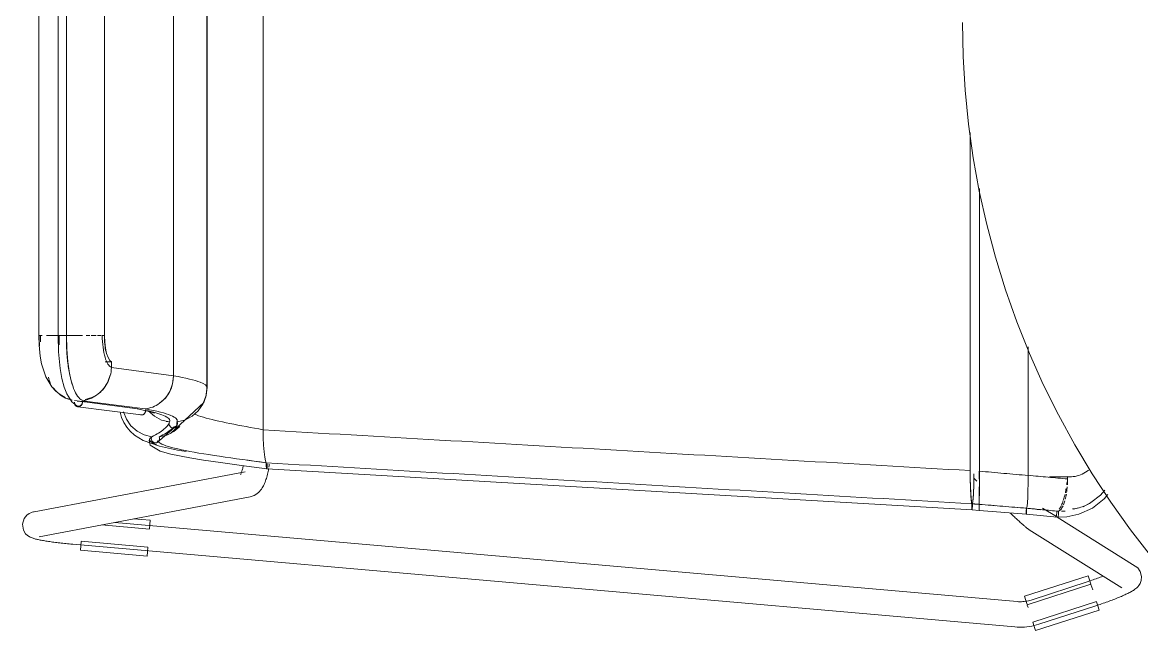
# Model space of a CAD drawing. Header units: millimetres. Extents: x 155920 to 295199, y -4084 to 97293.
# Drawn here: x 226586 to 227113, y 31021 to 31307 of the extents above; entities that cross this region are included whole.
import ezdxf

# ---------------------------------------------------------------- set-up
doc = ezdxf.new("R2010")
doc.units = ezdxf.units.MM
doc.header["$MEASUREMENT"] = 0
doc.layers.add('I-FURN', color=8, linetype='CONTINUOUS', lineweight=9)

msp = doc.modelspace()

# ---------------------------------------------------------------- linework, layer by layer
at = {"layer": 'I-FURN'}
for p, q in [((226699.43, 31498.55), (226699.43, 31115.16)), ((226699.43, 31115.16), (226699.43, 31498.55)), ((226672.93, 31479.25), (226672.93, 31134.46)), ((226672.93, 31134.46), (226672.93, 31479.25)), ((226657.34, 31473.21), (226657.34, 31140.5)), ((226657.34, 31140.5), (226657.34, 31473.21)), ((226593.97, 31454.28), (226593.97, 31159.43)), ((226603.01, 31454.28), (226603.01, 31159.43)), ((226606.97, 31159.43), (226606.97, 31454.28)), ((226624.81, 31454.28), (226624.81, 31159.43)), ((226624.87, 31159.43), (226624.87, 31454.28)), ((226673.09, 31135), (226673.09, 31439.8)), ((227028.47, 31306.86), (227028.79, 31290.86)), ((227028.79, 31290.86), (227029.75, 31274.89)), ((227029.75, 31274.89), (227031.35, 31258.97)), ((227031.35, 31258.97), (227033.58, 31243.13)), ((227032.17, 31255), (227032.17, 31095.9)), ((227032.17, 31095.9), (227032.17, 31255)), ((227033.58, 31243.13), (227036.45, 31227.39)), ((227036.45, 31227.39), (227039.94, 31211.77)), ((227036.48, 31228.63), (227036.48, 31095.64)), ((227036.48, 31095.64), (227036.48, 31228.63)), ((227039.94, 31211.77), (227044.05, 31196.31)), ((227044.05, 31196.31), (227048.78, 31181.03)), ((227048.78, 31181.03), (227054.11, 31165.95)), ((227054.11, 31165.95), (227060.05, 31151.09)), ((226593.97, 31159.43), (226594.14, 31159.43)), ((226594.05, 31154.91), (226593.97, 31159.43)), ((226595.46, 31159.43), (226593.99, 31159.43)), ((226600.07, 31159.43), (226597.49, 31159.43)), ((226600.22, 31159.43), (226603.25, 31159.43)), ((226603.25, 31159.43), (226600.23, 31159.43)), ((226606.96, 31159.43), (226603.01, 31159.43)), ((226603.15, 31151.87), (226603.01, 31159.43)), ((226603.01, 31159.43), (226603.07, 31159.43)), ((226603.07, 31159.43), (226603.27, 31159.43)), ((226603.27, 31159.43), (226603.58, 31159.43)), ((226603.58, 31159.43), (226603.97, 31159.43)), ((226603.97, 31159.43), (226604.42, 31159.43)), ((226604.42, 31159.43), (226604.91, 31159.43)), ((226604.91, 31159.43), (226605.41, 31159.43)), ((226605.41, 31159.43), (226605.88, 31159.43)), ((226605.88, 31159.43), (226606.3, 31159.43)), ((226606.3, 31159.43), (226606.63, 31159.43)), ((226606.63, 31159.43), (226606.86, 31159.43)), ((226606.86, 31159.43), (226606.96, 31159.43)), ((226606.94, 31159.43), (226610.75, 31159.43)), ((226610.75, 31159.43), (226606.94, 31159.43)), ((226606.97, 31159.43), (226607.05, 31153.02)), ((226614.5, 31159.43), (226610.94, 31159.43)), ((226617.97, 31159.43), (226616.13, 31159.43)), ((226620.96, 31159.43), (226618.49, 31159.43)), ((226623.28, 31159.43), (226621.54, 31159.43)), ((226624.98, 31156.39), (226624.87, 31159.43)), ((226625.3, 31153.54), (226624.98, 31156.39)), ((226594.57, 31149.7), (226594.05, 31154.91)), ((226603.95, 31143.98), (226603.15, 31151.87)), ((226607.05, 31153.02), (226607.53, 31147.03)), ((226625.81, 31151.05), (226625.3, 31153.54)), ((226626.48, 31149.07), (226625.81, 31151.05)), ((227059.45, 31093.7), (227059.45, 31154.18)), ((227059.45, 31154.18), (227059.45, 31093.7)), ((227060.05, 31151.09), (227066.57, 31136.48)), ((226595.22, 31146.2), (226594.57, 31149.7)), ((226597.24, 31140.05), (226595.22, 31146.2)), ((226607.53, 31147.03), (226608.36, 31141.59)), ((226625.12, 31147.08), (226628.13, 31147.08)), ((226627.27, 31147.71), (226626.48, 31149.07)), ((226628.13, 31147.08), (226627.27, 31147.71)), ((226628.06, 31144.36), (226628.13, 31147.08)), ((226600.11, 31135.34), (226597.24, 31140.05)), ((226604.82, 31139.27), (226603.95, 31143.98)), ((226608.36, 31141.59), (226609.17, 31138.1)), ((226657.34, 31140.5), (226628.06, 31144.36)), ((226656.86, 31136.73), (226657.34, 31140.5)), ((226601.94, 31133.36), (226600.11, 31135.34)), ((226605.9, 31135.22), (226604.82, 31139.27)), ((226607.09, 31132.06), (226605.9, 31135.22)), ((226609.17, 31138.1), (226610.04, 31135.27)), ((226610.04, 31135.27), (226610.23, 31134.76)), ((226655.54, 31133.18), (226656.86, 31136.73)), ((226672.64, 31131.25), (226673.08, 31135)), ((227066.57, 31136.48), (227073.67, 31122.14)), ((226604.02, 31131.69), (226601.94, 31133.36)), ((226606.28, 31130.36), (226604.02, 31131.69)), ((226609.39, 31128.23), (226607.09, 31132.06)), ((226650.72, 31127.58), (226653.46, 31130.07)), ((226653.46, 31130.07), (226655.54, 31133.18)), ((226670.92, 31126.79), (226672.64, 31131.25)), ((226672.45, 31130.67), (226671.09, 31127.1)), ((226671.1, 31127.1), (226672.46, 31130.67)), ((226671.52, 31127.89), (226672.22, 31129.81)), ((226672.93, 31134.46), (226672.45, 31130.67)), ((226672.46, 31130.67), (226672.93, 31134.46)), ((226611.78, 31126.33), (226609.39, 31128.23)), ((226640.41, 31124.97), (226610.72, 31128.82)), ((226616.68, 31128.05), (226611.91, 31128.66)), ((226642.05, 31122.12), (226612.28, 31125.98)), ((226643.96, 31124.95), (226614.26, 31128.79)), ((226645.92, 31123.72), (226639.63, 31125.1)), ((226644.15, 31123.98), (226644.11, 31124.48)), ((226655.82, 31113.29), (226671.52, 31127.89)), ((226671.09, 31127.1), (226668.92, 31123.97)), ((226668.93, 31123.96), (226671.1, 31127.1)), ((226632.2, 31123.43), (226632.86, 31120.93)), ((226632.86, 31120.93), (226633.89, 31118.56)), ((226633.71, 31123.58), (226635.12, 31120.06)), ((226635.12, 31120.06), (226637.29, 31116.98)), ((226641.37, 31122.36), (226641.82, 31122.17)), ((226641.82, 31122.17), (226642.29, 31122.11)), ((226642.29, 31122.11), (226642.75, 31122.17)), ((226642.75, 31122.17), (226643.19, 31122.36)), ((226643.19, 31122.36), (226643.58, 31122.66)), ((226643.58, 31122.66), (226643.88, 31123.04)), ((226643.88, 31123.04), (226644.07, 31123.49)), ((226644.07, 31123.49), (226644.15, 31123.98)), ((226645.45, 31123.97), (226648.33, 31121.46)), ((226648.36, 31122.96), (226645.92, 31123.72)), ((226648.33, 31121.46), (226651.72, 31119.7)), ((226651.72, 31119.7), (226655.43, 31118.81)), ((226655.44, 31118.81), (226653.9, 31119.07)), ((226655.43, 31118.81), (226655.27, 31118.34)), ((226655.28, 31118.34), (226655.44, 31118.81)), ((226658.91, 31117), (226658.96, 31119.88)), ((226658.94, 31118.81), (226662.66, 31119.7)), ((226658.94, 31118.81), (226659.1, 31118.34)), ((226659.1, 31118.34), (226658.94, 31118.81)), ((226666.05, 31121.46), (226662.66, 31119.71)), ((226662.66, 31119.7), (226666.05, 31121.46)), ((226668.92, 31123.97), (226666.05, 31121.46)), ((226666.05, 31121.46), (226668.93, 31123.96)), ((227073.67, 31122.14), (227081.34, 31108.1)), ((226633.89, 31118.56), (226635.26, 31116.36)), ((226635.26, 31116.36), (226636.95, 31114.39)), ((226636.95, 31114.39), (226638.91, 31112.65)), ((226637.29, 31116.98), (226640.12, 31114.5)), ((226640.12, 31114.5), (226643.44, 31112.76)), ((226649.62, 31109.18), (226659.04, 31117.3)), ((226657.49, 31114.24), (226654.16, 31112.59)), ((226654.17, 31112.58), (226657.49, 31114.23)), ((226655.15, 31118.13), (226655.33, 31118.57)), ((226655.27, 31118.34), (226655.23, 31117.84)), ((226655.23, 31117.84), (226655.32, 31117.35)), ((226655.24, 31117.85), (226655.28, 31118.34)), ((226655.32, 31117.36), (226655.24, 31117.85)), ((226655.52, 31116.9), (226655.32, 31117.36)), ((226655.32, 31117.35), (226655.52, 31116.9)), ((226655.84, 31116.52), (226655.52, 31116.9)), ((226655.52, 31116.9), (226655.83, 31116.52)), ((226655.83, 31116.52), (226656.24, 31116.22)), ((226656.24, 31116.23), (226655.84, 31116.52)), ((226656.7, 31116.04), (226656.24, 31116.23)), ((226656.24, 31116.22), (226656.7, 31116.04)), ((226657.19, 31115.97), (226656.7, 31116.04)), ((226656.7, 31116.04), (226657.19, 31115.97)), ((226657.68, 31116.04), (226657.19, 31115.97)), ((226657.19, 31115.97), (226657.68, 31116.04)), ((226660.33, 31116.63), (226657.49, 31114.24)), ((226657.49, 31114.23), (226660.33, 31116.63)), ((226658.14, 31116.23), (226657.68, 31116.04)), ((226657.68, 31116.04), (226658.14, 31116.22)), ((226658.54, 31116.52), (226658.14, 31116.23)), ((226658.14, 31116.22), (226658.54, 31116.52)), ((226658.86, 31116.9), (226658.54, 31116.52)), ((226658.54, 31116.52), (226658.86, 31116.9)), ((226659.06, 31117.36), (226658.86, 31116.9)), ((226658.86, 31116.9), (226659.06, 31117.35)), ((226659.14, 31117.85), (226659.06, 31117.36)), ((226659.06, 31117.35), (226659.14, 31117.84)), ((226659.1, 31118.34), (226659.14, 31117.85)), ((226659.14, 31117.84), (226659.1, 31118.34)), ((226699.43, 31115.16), (226699.49, 31111.39)), ((226699.49, 31111.39), (226699.43, 31115.08)), ((226638.91, 31112.65), (226643.03, 31110.14)), ((226643.03, 31110.14), (226650.65, 31107.47)), ((226643.44, 31112.76), (226647.07, 31111.85)), ((226645.85, 31110.03), (226646.14, 31110.95)), ((226646.38, 31107.85), (226645.85, 31110.03)), ((226646.86, 31110.88), (226646.9, 31111.38)), ((226646.9, 31111.38), (226646.86, 31110.88)), ((226646.94, 31110.39), (226646.86, 31110.88)), ((226646.86, 31110.88), (226646.93, 31110.39)), ((226646.9, 31111.38), (226647.07, 31111.85)), ((226647.07, 31111.85), (226646.9, 31111.38)), ((226646.93, 31110.39), (226647.13, 31109.93)), ((226647.13, 31109.94), (226646.94, 31110.39)), ((226647.44, 31109.55), (226647.13, 31109.94)), ((226647.13, 31109.93), (226647.44, 31109.55)), ((226647.83, 31109.25), (226647.44, 31109.55)), ((226647.44, 31109.55), (226647.83, 31109.25)), ((226648.29, 31109.05), (226647.83, 31109.25)), ((226647.83, 31109.25), (226648.28, 31109.05)), ((226648.28, 31109.05), (226648.77, 31108.98)), ((226648.77, 31108.98), (226648.29, 31109.05)), ((226649.26, 31109.04), (226648.77, 31108.98)), ((226648.77, 31108.98), (226649.26, 31109.04)), ((226649.71, 31109.22), (226649.26, 31109.04)), ((226649.26, 31109.04), (226649.72, 31109.22)), ((226649.9, 31109.33), (226649.68, 31109.2)), ((226650.12, 31109.51), (226649.71, 31109.22)), ((226649.72, 31109.22), (226650.12, 31109.51)), ((226650.43, 31109.89), (226650.12, 31109.51)), ((226650.12, 31109.51), (226650.44, 31109.89)), ((226650.64, 31110.34), (226650.43, 31109.89)), ((226650.44, 31109.89), (226650.64, 31110.34)), ((226654.16, 31112.59), (226650.55, 31111.8)), ((226650.55, 31111.8), (226654.17, 31112.58)), ((226650.55, 31111.8), (226650.7, 31111.33)), ((226650.7, 31111.33), (226650.55, 31111.8)), ((226650.73, 31110.83), (226650.64, 31110.34)), ((226650.64, 31110.34), (226650.73, 31110.83)), ((226650.7, 31111.33), (226650.73, 31110.83)), ((226650.73, 31110.83), (226650.7, 31111.33)), ((226699.49, 31111.39), (226699.65, 31107.85)), ((226699.65, 31107.85), (226699.5, 31111.32)), ((226651.02, 31105.07), (226646.38, 31107.85)), ((226650.65, 31107.47), (226659.17, 31105.58)), ((226656.01, 31103.67), (226651.02, 31105.07)), ((226665.03, 31101.87), (226656.01, 31103.67)), ((226659.17, 31105.58), (226663.24, 31104.85)), ((226699.65, 31107.85), (226699.89, 31104.75)), ((226699.88, 31104.75), (226699.65, 31107.8)), ((226699.89, 31104.75), (226700.2, 31102.25)), ((226700.2, 31102.25), (226699.89, 31104.72)), ((227081.34, 31108.1), (227089.57, 31094.38)), ((226671.35, 31100.83), (226665.03, 31101.87)), ((226679.37, 31099.65), (226671.35, 31100.83)), ((226689.3, 31098.29), (226679.37, 31099.65)), ((226701.15, 31096.74), (226689.3, 31098.29)), ((226689.95, 31097.42), (226690.05, 31097.89)), ((226690.05, 31097.89), (226690.14, 31098.38)), ((226700.2, 31102.25), (226700.56, 31100.51)), ((226700.56, 31100.51), (226700.2, 31102.24)), ((226700.96, 31099.6), (226700.56, 31100.51)), ((226700.56, 31100.51), (226700.96, 31099.61)), ((226700.95, 31099.14), (226700.94, 31098.64)), ((226700.94, 31098.63), (226700.95, 31099.13)), ((226700.94, 31098.64), (226700.95, 31098.14)), ((226700.95, 31098.14), (226700.94, 31098.63)), ((226700.96, 31099.61), (226700.95, 31099.14)), ((226700.95, 31099.13), (226700.96, 31099.6)), ((226700.95, 31098.14), (226700.97, 31097.69)), ((226700.97, 31097.69), (226700.95, 31098.14)), ((226701.33, 31097.66), (226701.36, 31098.11)), ((226701.36, 31098.1), (226701.33, 31097.65)), ((226701.37, 31098.6), (226701.36, 31099.1)), ((226701.36, 31099.09), (226701.37, 31098.6)), ((226701.36, 31098.11), (226701.37, 31098.6)), ((226701.37, 31098.6), (226701.36, 31098.1)), ((226702.18, 31097.55), (226702.29, 31098.26)), ((226702.29, 31098.26), (226702.38, 31098.99)), ((226691.07, 31095.34), (226591.78, 31076.52)), ((226688.84, 31094.12), (226688.86, 31094.14)), ((226688.86, 31094.14), (226688.9, 31094.21)), ((226688.9, 31094.21), (226688.95, 31094.3)), ((226688.95, 31094.3), (226689.02, 31094.45)), ((226689.02, 31094.45), (226689.11, 31094.65)), ((226689.11, 31094.65), (226689.21, 31094.88)), ((226689.21, 31094.88), (226689.31, 31095.15)), ((226689.31, 31095.15), (226689.41, 31095.45)), ((226689.41, 31095.45), (226689.52, 31095.79)), ((226689.52, 31095.79), (226689.63, 31096.15)), ((226689.63, 31096.15), (226689.74, 31096.55)), ((226689.74, 31096.55), (226689.84, 31096.97)), ((226689.84, 31096.97), (226689.95, 31097.42)), ((226700.97, 31097.69), (226701.01, 31097.3)), ((226701.01, 31097.3), (226700.97, 31097.69)), ((226700.99, 31092.26), (226701.17, 31092.87)), ((226701.01, 31097.3), (226701.05, 31097.01)), ((226701.05, 31097), (226701.01, 31097.3)), ((226701.05, 31097.01), (226701.1, 31096.81)), ((226701.1, 31096.81), (226701.05, 31097)), ((226701.1, 31096.81), (226701.15, 31096.74)), ((226701.15, 31096.74), (226701.1, 31096.81)), ((226701.15, 31096.74), (226701.21, 31096.8)), ((226701.21, 31096.8), (226701.15, 31096.74)), ((226701.15, 31096.74), (227033.06, 31077.45)), ((226701.17, 31092.87), (226701.34, 31093.5)), ((226701.21, 31096.8), (226701.26, 31096.99)), ((226701.26, 31096.98), (226701.21, 31096.8)), ((226701.26, 31096.99), (226701.3, 31097.28)), ((226701.3, 31097.27), (226701.26, 31096.98)), ((226701.3, 31097.28), (226701.33, 31097.66)), ((226701.33, 31097.65), (226701.3, 31097.27)), ((226701.34, 31093.5), (226701.51, 31094.15)), ((226701.51, 31094.15), (226701.66, 31094.8)), ((226701.66, 31094.8), (226701.8, 31095.47)), ((226701.8, 31095.47), (226701.94, 31096.15)), ((226701.94, 31096.15), (226702.06, 31096.84)), ((227032.17, 31095.9), (227032.19, 31092.12)), ((227033.93, 31092.11), (227033.95, 31094.36)), ((227036.36, 31091.85), (227036.36, 31095.63)), ((227036.36, 31095.63), (227036.36, 31091.85)), ((227036.48, 31095.64), (227036.48, 31091.85)), ((227036.48, 31091.85), (227036.48, 31095.64)), ((227059.43, 31089.94), (227059.45, 31093.7)), ((227059.45, 31093.58), (227059.43, 31089.93)), ((227069.49, 31092.99), (227079.25, 31092.99)), ((227078, 31093.05), (227078, 31092)), ((227089.57, 31094.38), (227098.34, 31081)), ((226698.24, 31086.65), (226698.64, 31087.18)), ((226698.64, 31087.18), (226699, 31087.72)), ((226699, 31087.72), (226699.32, 31088.26)), ((226699.32, 31088.26), (226699.61, 31088.79)), ((226699.61, 31088.79), (226699.88, 31089.35)), ((226699.88, 31089.35), (226700.13, 31089.91)), ((226700.13, 31089.91), (226700.37, 31090.48)), ((226700.37, 31090.48), (226700.59, 31091.06)), ((226700.59, 31091.06), (226700.79, 31091.65)), ((226700.79, 31091.65), (226700.99, 31092.26)), ((227032.19, 31092.12), (227032.27, 31088.56)), ((227032.27, 31088.56), (227032.4, 31085.42)), ((227033.73, 31085.44), (227033.85, 31088.56)), ((227033.81, 31092.42), (227035.34, 31090.94)), ((227033.85, 31088.56), (227033.93, 31092.11)), ((227036.37, 31085.17), (227036.36, 31088.29)), ((227036.36, 31088.29), (227036.37, 31085.17)), ((227036.48, 31088.28), (227036.47, 31085.15)), ((227036.47, 31085.15), (227036.48, 31088.28)), ((227036.48, 31091.85), (227036.48, 31088.29)), ((227036.48, 31088.28), (227036.48, 31091.85)), ((227059.42, 31089.84), (227059.35, 31086.4)), ((227059.35, 31086.4), (227059.42, 31089.84)), ((226594.01, 31064.73), (226693.31, 31083.55)), ((226693.31, 31083.55), (226694.29, 31083.8)), ((226694.29, 31083.8), (226695.19, 31084.17)), ((226695.19, 31084.17), (226695.98, 31084.61)), ((226695.98, 31084.61), (226696.67, 31085.09)), ((226696.67, 31085.09), (226697.26, 31085.6)), ((226697.26, 31085.6), (226697.78, 31086.12)), ((226697.78, 31086.12), (226698.24, 31086.65)), ((227032.4, 31085.42), (227032.56, 31082.92)), ((227032.56, 31082.92), (227032.75, 31081.17)), ((227033.37, 31081.19), (227033.56, 31082.95)), ((227033.56, 31082.95), (227033.73, 31085.44)), ((227036.39, 31082.67), (227036.37, 31085.17)), ((227036.37, 31085.17), (227036.39, 31082.67)), ((227036.4, 31080.92), (227036.39, 31082.67)), ((227036.39, 31082.67), (227036.4, 31080.92)), ((227036.46, 31082.65), (227036.44, 31080.9)), ((227036.44, 31080.9), (227036.46, 31082.65)), ((227036.47, 31085.15), (227036.46, 31082.65)), ((227036.46, 31082.65), (227036.47, 31085.15)), ((227059.09, 31080.83), (227059.24, 31083.3)), ((227059.24, 31083.26), (227059.09, 31080.82)), ((227059.24, 31083.3), (227059.35, 31086.4)), ((227059.35, 31086.34), (227059.24, 31083.3)), ((227093.51, 31084.32), (227088.93, 31080.83)), ((227095.17, 31082.59), (227089.64, 31078.25)), ((227095.51, 31086.71), (227093.51, 31084.32)), ((227096.85, 31084.69), (227095.17, 31082.59)), ((227032.75, 31081.17), (227032.96, 31080.28)), ((227032.96, 31080.28), (227032.95, 31079.81)), ((227032.95, 31079.81), (227032.95, 31079.32)), ((227032.95, 31079.32), (227032.96, 31078.83)), ((227032.96, 31078.83), (227032.97, 31078.38)), ((227032.97, 31078.38), (227032.99, 31078)), ((227032.99, 31078), (227033.01, 31077.7)), ((227033.01, 31077.7), (227033.03, 31077.52)), ((227033.03, 31077.52), (227033.06, 31077.45)), ((227033.06, 31077.45), (227033.09, 31077.52)), ((227036.42, 31077.18), (227033.06, 31077.45)), ((227033.09, 31077.52), (227033.12, 31077.71)), ((227033.12, 31077.71), (227033.14, 31078)), ((227033.14, 31078), (227033.16, 31078.38)), ((227033.16, 31080.29), (227033.37, 31081.19)), ((227033.17, 31079.82), (227033.16, 31080.29)), ((227033.16, 31078.38), (227033.17, 31078.84)), ((227033.17, 31079.33), (227033.17, 31079.82)), ((227033.17, 31078.84), (227033.17, 31079.33)), ((227036.41, 31079.55), (227036.41, 31080.02)), ((227036.41, 31080.02), (227036.41, 31079.55)), ((227036.41, 31079.06), (227036.41, 31079.55)), ((227036.41, 31079.55), (227036.41, 31079.05)), ((227036.41, 31078.56), (227036.41, 31079.06)), ((227036.41, 31079.05), (227036.41, 31078.56)), ((227036.41, 31078.11), (227036.41, 31078.56)), ((227036.41, 31078.56), (227036.41, 31078.11)), ((227036.42, 31077.73), (227036.41, 31078.11)), ((227036.41, 31078.11), (227036.42, 31077.73)), ((227036.43, 31077.73), (227036.42, 31077.43)), ((227036.42, 31077.43), (227036.43, 31077.72)), ((227036.42, 31077.18), (227036.42, 31077.25)), ((227036.42, 31077.24), (227036.42, 31077.18)), ((227036.42, 31077.24), (227036.42, 31077.17)), ((227036.42, 31077.17), (227036.42, 31077.24)), ((227036.42, 31077.17), (227058.62, 31075.35)), ((227036.44, 31080.9), (227036.43, 31080.02)), ((227036.43, 31080.01), (227036.44, 31080.9)), ((227036.43, 31080.02), (227036.43, 31079.54)), ((227036.43, 31079.54), (227036.43, 31080.01)), ((227036.43, 31079.54), (227036.43, 31079.05)), ((227036.43, 31079.05), (227036.43, 31079.54)), ((227036.43, 31079.05), (227036.43, 31078.56)), ((227036.43, 31078.55), (227036.43, 31079.05)), ((227036.43, 31078.56), (227036.43, 31078.11)), ((227036.43, 31078.1), (227036.43, 31078.55)), ((227036.43, 31078.11), (227036.43, 31077.73)), ((227036.43, 31077.72), (227036.43, 31078.1)), ((227058.52, 31077.72), (227058.53, 31078.19)), ((227058.53, 31078.18), (227058.52, 31077.71)), ((227058.52, 31077.22), (227058.52, 31076.72)), ((227058.52, 31076.73), (227058.52, 31077.22)), ((227058.53, 31076.28), (227058.52, 31076.73)), ((227058.52, 31076.72), (227058.53, 31076.27)), ((227058.91, 31079.09), (227058.71, 31078.2)), ((227058.71, 31078.2), (227058.91, 31079.09)), ((227058.72, 31077.73), (227058.71, 31078.2)), ((227058.71, 31078.2), (227058.72, 31077.73)), ((227058.71, 31076.28), (227058.72, 31076.74)), ((227058.72, 31076.74), (227058.71, 31076.29)), ((227058.73, 31077.23), (227058.72, 31077.73)), ((227058.72, 31077.73), (227058.72, 31077.23)), ((227058.72, 31076.74), (227058.73, 31077.23)), ((227058.72, 31077.23), (227058.72, 31076.74)), ((227058.91, 31079.09), (227059.09, 31080.83)), ((227059.08, 31080.81), (227058.91, 31079.09)), ((227072.71, 31074.23), (227066.26, 31078.27)), ((227089.64, 31078.25), (227083.33, 31075.35)), ((227088.93, 31080.83), (227085.25, 31078.92)), ((227098.34, 31081), (227107.63, 31067.98)), ((226587.02, 31073.39), (226586.19, 31070.64)), ((226587.02, 31073.39), (226588.35, 31074.96)), ((226588.35, 31074.96), (226589.43, 31075.71)), ((226589.43, 31075.71), (226590.23, 31076.09)), ((226590.23, 31076.09), (226590.85, 31076.3)), ((226590.85, 31076.3), (226591.36, 31076.44)), ((226591.36, 31076.44), (226591.78, 31076.52)), ((227054.24, 31034.26), (226629.74, 31071.55)), ((226646.37, 31072.59), (226638.47, 31073.28)), ((226646.37, 31072.59), (226646.19, 31070.55)), ((227051.58, 31075.38), (227051.11, 31075.82)), ((227052.04, 31074.94), (227051.58, 31075.38)), ((227052.5, 31074.52), (227052.04, 31074.94)), ((227052.94, 31074.11), (227052.5, 31074.52)), ((227053.38, 31073.71), (227052.94, 31074.11)), ((227053.8, 31073.31), (227053.38, 31073.71)), ((227054.22, 31072.93), (227053.8, 31073.31)), ((227054.62, 31072.56), (227054.22, 31072.93)), ((227055.01, 31072.21), (227054.62, 31072.56)), ((227055.39, 31071.87), (227055.01, 31072.21)), ((227055.75, 31071.54), (227055.39, 31071.87)), ((227056.1, 31071.22), (227055.75, 31071.54)), ((227058.55, 31075.89), (227058.53, 31076.28)), ((227058.53, 31076.27), (227058.55, 31075.89)), ((227058.55, 31075.89), (227058.57, 31075.6)), ((227058.57, 31075.6), (227058.55, 31075.89)), ((227058.57, 31075.6), (227058.6, 31075.41)), ((227058.6, 31075.42), (227058.57, 31075.6)), ((227058.62, 31075.35), (227058.6, 31075.42)), ((227058.6, 31075.41), (227058.62, 31075.35)), ((227058.65, 31075.42), (227058.62, 31075.35)), ((227058.62, 31075.35), (227058.65, 31075.41)), ((227058.62, 31075.35), (227073.11, 31073.92)), ((227058.65, 31075.41), (227058.67, 31075.61)), ((227058.69, 31075.91), (227058.67, 31075.61)), ((227058.67, 31075.61), (227058.69, 31075.9)), ((227058.71, 31076.29), (227058.69, 31075.91)), ((227058.69, 31075.9), (227058.71, 31076.28)), ((227077.68, 31074.14), (227072.22, 31074.05)), ((227109.84, 31050.96), (227073.08, 31074)), ((227083.33, 31075.35), (227077.68, 31074.14)), ((226586.19, 31070.64), (226586.67, 31067.87)), ((226586.67, 31067.87), (226587.71, 31066.22)), ((226587.71, 31066.22), (226588.62, 31065.37)), ((226623.39, 31070.34), (226646, 31068.36)), ((226646.19, 31070.55), (226646.01, 31068.48)), ((227056.44, 31070.92), (227056.1, 31071.22)), ((227056.76, 31070.63), (227056.44, 31070.92)), ((227057.07, 31070.36), (227056.76, 31070.63)), ((227057.36, 31070.1), (227057.07, 31070.36)), ((227057.64, 31069.86), (227057.36, 31070.1)), ((227057.91, 31069.63), (227057.64, 31069.86)), ((227058.16, 31069.42), (227057.91, 31069.63)), ((227058.4, 31069.21), (227058.16, 31069.42)), ((227058.63, 31069.02), (227058.4, 31069.21)), ((227058.86, 31068.84), (227058.63, 31069.02)), ((227059.08, 31068.67), (227058.86, 31068.84)), ((227059.31, 31068.5), (227059.08, 31068.67)), ((227059.56, 31068.31), (227059.31, 31068.5)), ((227059.89, 31068.1), (227059.56, 31068.31)), ((227059.89, 31068.1), (227103.47, 31040.79)), ((227107.63, 31067.98), (227117.44, 31055.34)), ((226588.62, 31065.37), (226589.32, 31064.89)), ((226589.32, 31064.89), (226589.88, 31064.58)), ((226589.88, 31064.58), (226590.36, 31064.37)), ((226590.36, 31064.37), (226590.79, 31064.2)), ((226590.79, 31064.2), (226591.19, 31064.06)), ((226591.19, 31064.06), (226591.59, 31063.93)), ((226591.59, 31063.93), (226591.98, 31063.82)), ((226591.98, 31063.82), (226592.39, 31063.71)), ((226592.39, 31063.71), (226592.8, 31063.61)), ((226592.8, 31063.61), (226593.23, 31063.51)), ((226593.23, 31063.51), (226593.67, 31063.41)), ((226593.67, 31063.41), (226594.13, 31063.31)), ((226594.13, 31063.31), (226594.61, 31063.21)), ((226594.61, 31063.21), (226595.1, 31063.12)), ((226595.1, 31063.12), (226595.62, 31063.03)), ((226595.62, 31063.03), (226596.15, 31062.93)), ((226596.15, 31062.93), (226596.7, 31062.84)), ((226596.7, 31062.84), (226597.27, 31062.75)), ((226597.27, 31062.75), (226597.86, 31062.65)), ((226597.86, 31062.65), (226598.46, 31062.56)), ((226598.46, 31062.56), (226599.08, 31062.47)), ((226599.08, 31062.47), (226599.71, 31062.38)), ((226599.71, 31062.38), (226600.36, 31062.29)), ((226600.36, 31062.29), (226601.02, 31062.21)), ((226601.02, 31062.21), (226601.7, 31062.12)), ((226601.7, 31062.12), (226602.39, 31062.03)), ((226602.39, 31062.03), (226603.09, 31061.95)), ((226603.09, 31061.95), (226603.8, 31061.87)), ((226603.8, 31061.87), (226604.51, 31061.79)), ((226604.51, 31061.79), (226605.24, 31061.71)), ((226605.24, 31061.71), (226605.97, 31061.63)), ((226605.97, 31061.63), (226606.71, 31061.55)), ((226606.71, 31061.55), (226607.46, 31061.48)), ((226607.46, 31061.48), (226608.2, 31061.4)), ((226608.2, 31061.4), (226608.95, 31061.33)), ((226608.95, 31061.33), (226609.71, 31061.27)), ((226609.71, 31061.27), (226609.86, 31061.25)), ((226609.86, 31061.25), (227053.19, 31022.31)), ((226613.65, 31060.48), (226613.83, 31062.55)), ((226645.25, 31059.91), (226613.84, 31062.67)), ((226613.47, 31058.44), (226613.65, 31060.48)), ((226644.88, 31055.68), (226613.47, 31058.44)), ((226645.06, 31057.72), (226644.88, 31055.68)), ((226645.24, 31059.79), (226645.06, 31057.72)), ((227110.97, 31050.07), (227109.84, 31050.96)), ((227087.66, 31046.43), (227057.65, 31036.75)), ((227087.66, 31046.43), (227088.29, 31044.48)), ((227092.03, 31045.22), (227091.36, 31044.98)), ((227092.68, 31045.45), (227092.03, 31045.22)), ((227093.33, 31045.69), (227092.68, 31045.45)), ((227093.97, 31045.92), (227093.33, 31045.69)), ((227094.59, 31046.16), (227093.97, 31045.92)), ((227110.97, 31050.07), (227112.19, 31048.34)), ((227112.19, 31048.34), (227112.78, 31046.11)), ((227112.78, 31046.11), (227112.6, 31044.14)), ((227058.96, 31032.7), (227088.97, 31042.39)), ((227087.61, 31043.72), (227060.8, 31035)), ((227087.94, 31043.82), (227087.61, 31043.72)), ((227088.63, 31044.05), (227087.94, 31043.82)), ((227088.29, 31044.48), (227088.93, 31042.51)), ((227089.32, 31044.28), (227088.63, 31044.05)), ((227089.8, 31039.81), (227089, 31042.29)), ((227090.01, 31044.51), (227089.32, 31044.28)), ((227090.69, 31044.75), (227090.01, 31044.51)), ((227091.36, 31044.98), (227090.69, 31044.75)), ((227109.31, 31039.79), (227108.93, 31039.53)), ((227109.7, 31040.07), (227109.31, 31039.79)), ((227110.11, 31040.38), (227109.7, 31040.07)), ((227110.53, 31040.75), (227110.11, 31040.38)), ((227111, 31041.21), (227110.53, 31040.75)), ((227111.52, 31041.84), (227111, 31041.21)), ((227112.08, 31042.75), (227111.52, 31041.84)), ((227112.6, 31044.14), (227112.08, 31042.75)), ((227058.28, 31034.79), (227057.65, 31036.75)), ((227058.88, 31034.51), (227058.23, 31034.39)), ((227058.92, 31032.82), (227058.28, 31034.79)), ((227059.53, 31034.65), (227058.88, 31034.51)), ((227060.17, 31034.81), (227059.53, 31034.65)), ((227060.8, 31035), (227060.17, 31034.81)), ((227098.25, 31034.71), (227097.56, 31034.46)), ((227098.92, 31034.97), (227098.25, 31034.71)), ((227099.59, 31035.22), (227098.92, 31034.97)), ((227100.24, 31035.47), (227099.59, 31035.22)), ((227100.88, 31035.73), (227100.24, 31035.47)), ((227101.51, 31035.98), (227100.88, 31035.73)), ((227102.12, 31036.23), (227101.51, 31035.98)), ((227102.71, 31036.47), (227102.12, 31036.23)), ((227103.29, 31036.72), (227102.71, 31036.47)), ((227103.85, 31036.96), (227103.29, 31036.72)), ((227104.4, 31037.2), (227103.85, 31036.96)), ((227104.93, 31037.44), (227104.4, 31037.2)), ((227105.44, 31037.67), (227104.93, 31037.44)), ((227105.93, 31037.91), (227105.44, 31037.67)), ((227106.4, 31038.14), (227105.93, 31037.91)), ((227106.86, 31038.37), (227106.4, 31038.14)), ((227107.3, 31038.6), (227106.86, 31038.37)), ((227107.72, 31038.82), (227107.3, 31038.6)), ((227108.13, 31039.06), (227107.72, 31038.82)), ((227108.53, 31039.29), (227108.13, 31039.06)), ((227108.93, 31039.53), (227108.53, 31039.29)), ((227054.27, 31034.25), (227054.24, 31034.26)), ((227054.93, 31034.21), (227054.27, 31034.25)), ((227055.59, 31034.19), (227054.93, 31034.21)), ((227056.25, 31034.2), (227055.59, 31034.19)), ((227056.91, 31034.24), (227056.25, 31034.2)), ((227057.57, 31034.3), (227056.91, 31034.24)), ((227058.23, 31034.39), (227057.57, 31034.3)), ((227059.37, 31031.44), (227058.99, 31032.61)), ((227091.57, 31034.32), (227061.56, 31024.63)), ((227092.88, 31030.28), (227062.87, 31020.59)), ((227064.51, 31023.59), (227091.32, 31032.3)), ((227091.78, 31032.45), (227091.32, 31032.3)), ((227091.61, 31034.2), (227092.25, 31032.23)), ((227092.52, 31032.7), (227091.78, 31032.45)), ((227092.25, 31032.23), (227092.88, 31030.28)), ((227093.25, 31032.94), (227092.52, 31032.7)), ((227093.99, 31033.19), (227093.25, 31032.94)), ((227094.71, 31033.44), (227093.99, 31033.19)), ((227095.44, 31033.7), (227094.71, 31033.44)), ((227096.15, 31033.95), (227095.44, 31033.7)), ((227096.86, 31034.2), (227096.15, 31033.95)), ((227097.56, 31034.46), (227096.86, 31034.2)), ((227062.24, 31022.54), (227061.6, 31024.52)), ((227053.19, 31022.3), (227054.33, 31022.23)), ((227054.33, 31022.23), (227055.47, 31022.19)), ((227055.47, 31022.19), (227056.61, 31022.21)), ((227056.61, 31022.21), (227057.75, 31022.27)), ((227057.75, 31022.27), (227058.89, 31022.37)), ((227058.89, 31022.37), (227060.02, 31022.52)), ((227060.02, 31022.52), (227061.14, 31022.72)), ((227061.14, 31022.72), (227062.26, 31022.96)), ((227062.87, 31020.59), (227062.24, 31022.54)), ((227062.26, 31022.96), (227063.37, 31023.25)), ((227063.37, 31023.25), (227064.46, 31023.58)), ((227064.46, 31023.58), (227064.51, 31023.59))]:
    msp.add_line(p, q, dxfattribs=at)
for centre, major_axis, ratio, start_param, end_param in [((226598.24, 31159.43), (0, -12.4), 0.287441, 4.712389, 4.950404), ((226609.72, 31159.43), (15.75, 0), 0.000004, 5.8107, 5.99294), ((226642.27, 31140.63), (0, -15.78), 0.955139, 0.595876, 1.562553), ((226642.28, 31124.07), (0, -1.96), 0.955139, 5.775592, 8.064923), ((226642.27, 31140.63), (0, -15.78), 0.955139, 0.112537, 0.354036), ((226642.27, 31140.63), (0, -15.78), 0.955139, 0.354206, 0.595753)]:
    msp.add_ellipse(centre, major_axis=major_axis, ratio=ratio, start_param=start_param, end_param=end_param, dxfattribs=at)
for points in [[(226594.28, 31154.46), (226594.13, 31156.04), (226594.05, 31157.72), (226594.06, 31159.43)], [(226603.55, 31155.17), (226603.52, 31156.58), (226603.51, 31158), (226603.54, 31159.43)], [(226614.27, 31129), (226613.54, 31129.35), (226612.13, 31130.66), (226610.24, 31134.36), (226608.71, 31139.43), (226607.6, 31145.57), (226606.97, 31152.43), (226606.89, 31157.08), (226606.94, 31159.43)], [(226628.05, 31144.61), (226626.93, 31144.86), (226624.77, 31148.24), (226623.8, 31155.64), (226623.74, 31159.43)], [(226624.82, 31158.59), (226624.87, 31155.81), (226625.15, 31152.67), (226625.76, 31151.05)], [(226598.41, 31139.83), (226598.67, 31138.87), (226599.02, 31137.94), (226599.45, 31137.04)], [(226614.26, 31128.79), (226615.5, 31128.94), (226617.88, 31129.52), (226621.22, 31131.29), (226624.05, 31133.82), (226626.24, 31136.96), (226627.66, 31140.56), (226628.02, 31143.07), (226628.06, 31144.36)], [(226672.93, 31134.46), (226673.03, 31134.64), (226673.08, 31134.82), (226673.08, 31135)], [(226609.3, 31129.28), (226608.65, 31129.44), (226608, 31129.63), (226607.37, 31129.88)], [(226619.77, 31130.78), (226618.51, 31130.08), (226617.15, 31129.68), (226615.76, 31129.34)], [(226614.41, 31128.53), (226614.43, 31128.45), (226614.45, 31128.28), (226614.45, 31128.12), (226614.44, 31128.04)], [(226643.96, 31124.95), (226649.46, 31123.93), (226657.52, 31121.88), (226659.49, 31119.84), (226658.94, 31118.81)], [(226865.68, 31105.49), (226810.22, 31108.69), (226754.79, 31111.88), (226699.43, 31115.08)], [(227032.17, 31095.9), (226976.64, 31099.1), (226921.11, 31102.29), (226865.68, 31105.49)], [(226691.79, 31100.78), (226694.82, 31100.39), (226697.89, 31100.01), (226700.95, 31099.62)], [(227032.96, 31080.28), (226977.56, 31083.5), (226866.8, 31089.94), (226756.2, 31096.38), (226700.96, 31099.6)], [(227047.98, 31094.61), (227044.15, 31094.95), (227040.32, 31095.3), (227036.48, 31095.64)], [(227059.45, 31093.58), (227055.63, 31093.92), (227051.81, 31094.26), (227047.98, 31094.61)], [(227059.45, 31093.7), (227062.59, 31093.39), (227068.84, 31092.8), (227074.98, 31092.26), (227078, 31092)], [(227079.52, 31092.99), (227079.02, 31092.98), (227078.51, 31093), (227078, 31093.05)], [(227076.94, 31085.47), (227077.08, 31086.12), (227077.21, 31086.78), (227077.34, 31087.46)], [(227077.84, 31088.28), (227077.76, 31087.38), (227077.66, 31086.5), (227077.54, 31085.64)], [(227077.59, 31089.16), (227077.65, 31089.63), (227077.71, 31090.11), (227077.76, 31090.59)], [(227078, 31092), (227078, 31091.04), (227077.96, 31090.12), (227077.9, 31089.2)], [(227076.09, 31082.22), (227076.34, 31083.02), (227076.57, 31083.89), (227076.78, 31084.81)], [(227077.4, 31084.79), (227077.26, 31083.95), (227077.09, 31083.14), (227076.91, 31082.41)], [(227032.96, 31080.28), (227033.54, 31080.24), (227034.7, 31080.15), (227035.85, 31080.06), (227036.43, 31080.02)], [(227033.16, 31080.29), (227033.18, 31079.7), (227033.17, 31078.19), (227033.1, 31077.45), (227033.06, 31077.45)], [(227033.16, 31080.29), (227033.7, 31080.25), (227034.79, 31080.16), (227035.87, 31080.07), (227036.41, 31080.02)], [(227058.71, 31078.2), (227055.01, 31078.5), (227047.58, 31079.11), (227040.15, 31079.71), (227036.43, 31080.01)], [(227043.97, 31079.39), (227043.56, 31079.43), (227043.15, 31079.46), (227042.74, 31079.5)], [(227058.53, 31078.19), (227054.88, 31078.49), (227051.23, 31078.79), (227047.58, 31079.09)], [(227058.53, 31078.18), (227060.84, 31077.96), (227063.15, 31077.73), (227065.44, 31077.5)], [(227058.71, 31078.2), (227061.24, 31077.96), (227066.28, 31077.48), (227071.23, 31077), (227073.67, 31076.76)], [(227072.37, 31074.11), (227072.41, 31074.15), (227072.5, 31074.27), (227072.64, 31074.57), (227072.75, 31074.96), (227072.85, 31075.41), (227072.91, 31075.9), (227072.95, 31076.4), (227072.94, 31076.72), (227072.94, 31076.86)], [(227075.84, 31079.31), (227075.51, 31078.62), (227074.81, 31077.47), (227074.06, 31076.91), (227073.67, 31076.76)], [(227074.02, 31077.77), (227074.35, 31078.18), (227074.67, 31078.7), (227074.98, 31079.34)], [(227075.1, 31079.59), (227075.39, 31080.22), (227075.67, 31080.97), (227075.93, 31081.79)], [(227076.85, 31076.87), (227076.3, 31076.82), (227075.75, 31076.82), (227075.2, 31076.83)], [(227076.72, 31081.74), (227076.51, 31081.01), (227076.28, 31080.37), (227076.04, 31079.78)], [(227080.92, 31077.73), (227081.64, 31077.93), (227082.36, 31078.17), (227083.07, 31078.43)]]:
    msp.add_open_spline(points, degree=3, dxfattribs=at)
for points, knots in [([(226627.51, 31140.83), (226627.18, 31139.59), (226625.93, 31136.53), (226623.92, 31133.57), (226622.32, 31132.36)], [-0.8333333, -0.8333333, -0.8333333, -0.8333333, -0.6666667, -0.3963316, -0.3963316, -0.3963316, -0.3963316]), ([(226673.08, 31135), (226673.09, 31135.83), (226670.7, 31137.66), (226663.06, 31139.49), (226657.34, 31140.5)], [0.0892846, 0.0892846, 0.0892846, 0.0892846, 0.5, 1, 1, 1, 1]), ([(226600.59, 31135.08), (226600.86, 31134.68), (226601.9, 31133.3), (226604.07, 31131.3), (226606.91, 31129.69), (226608.85, 31129.22), (226609.62, 31129.06)], [0.434972, 0.434972, 0.434972, 0.434972, 0.5, 0.6666667, 0.8333333, 0.9407177, 0.9407177, 0.9407177, 0.9407177]), ([(226610.67, 31127.94), (226610.67, 31127.8), (226610.69, 31127.58), (226610.76, 31127.28), (226610.85, 31127.02), (226611.04, 31126.7), (226611.32, 31126.38), (226611.68, 31126.15), (226612.03, 31126.01), (226612.34, 31125.96), (226612.62, 31125.96), (226612.88, 31125.99), (226613.13, 31126.07), (226613.39, 31126.18), (226613.69, 31126.37), (226614.02, 31126.7), (226614.26, 31127.09), (226614.37, 31127.45), (226614.44, 31127.82), (226614.44, 31128.26), (226614.33, 31128.62), (226614.26, 31128.79)], [0.1111111, 0.1111111, 0.1111111, 0.1111111, 0.1666667, 0.1944444, 0.2222222, 0.2777778, 0.3333333, 0.3888889, 0.4444444, 0.4791667, 0.5138889, 0.5486111, 0.5833333, 0.6180556, 0.6527778, 0.7222222, 0.7916667, 0.8263889, 0.8611111, 0.9305556, 1, 1, 1, 1]), ([(226614.35, 31127.55), (226614.31, 31127.43), (226614.21, 31127.2), (226613.93, 31126.78), (226613.39, 31126.33), (226612.52, 31126.07), (226611.73, 31126.3), (226611.22, 31126.7), (226610.93, 31127.08), (226610.74, 31127.54), (226610.7, 31127.87), (226610.69, 31128.04)], [-0.8125, -0.8125, -0.8125, -0.8125, -0.765625, -0.71875, -0.625, -0.5, -0.375, -0.3125, -0.25, -0.1875, -0.125, -0.125, -0.125, -0.125]), ([(226644.05, 31124.26), (226647.77, 31123.47), (226654.25, 31121.65), (226655.98, 31119.84), (226655.44, 31118.81)], [0.1122148, 0.1122148, 0.1122148, 0.1122148, 0.5, 1, 1, 1, 1]), ([(226699.43, 31115.16), (226694.05, 31116.13), (226683.27, 31118.07), (226672.55, 31120.51), (226668.31, 31121.97), (226667.16, 31122.45)], [0, 0, 0, 0, 0.25, 0.5, 0.625, 0.625, 0.625, 0.625]), ([(226655.15, 31118.13), (226654.68, 31117.2), (226652.9, 31115.11), (226649.47, 31113.01), (226647.07, 31111.85)], [0.0974621, 0.0974621, 0.0974621, 0.0974621, 0.5, 1, 1, 1, 1]), ([(226657.68, 31116.68), (226657.29, 31116.22), (226655.62, 31114.6), (226652.96, 31112.97), (226650.55, 31111.8)], [0.303693, 0.303693, 0.303693, 0.303693, 0.5, 1, 1, 1, 1]), ([(226647.07, 31111.85), (226645.51, 31110.83), (226645.74, 31109.55), (226648.77, 31108.26), (226649.49, 31108)], [0, 0, 0, 0, 0.25, 0.3133981, 0.3133981, 0.3133981, 0.3133981]), ([(226649.67, 31109.97), (226649.87, 31109.57), (226651.46, 31108.14), (226659.76, 31105.7), (226678.2, 31102.66), (226693.41, 31100.62), (226700.96, 31099.61)], [0.1500588, 0.1500588, 0.1500588, 0.1500588, 0.25, 0.5, 0.75, 1, 1, 1, 1]), ([(227032.96, 31080.28), (227032.82, 31080.56), (227032.61, 31081.95), (227032.39, 31085.31), (227032.26, 31088.48), (227032.19, 31092.08), (227032.17, 31094.63), (227032.17, 31095.9)], [-1, -1, -1, -1, -0.666667, -0.5, -0.333333, -0.166667, 0, 0, 0, 0]), ([(227033.95, 31094.37), (227033.94, 31092.34), (227033.88, 31089.11), (227033.73, 31085.33), (227033.51, 31081.97), (227033.31, 31080.58), (227033.16, 31080.29)], [-0.9335619, -0.9335619, -0.9335619, -0.9335619, -0.6666667, -0.5, -0.3333333, 0, 0, 0, 0]), ([(227087.9, 31096.15), (227086.99, 31095.39), (227083.99, 31093.46), (227080.39, 31092.83), (227078, 31093.05)], [0.5, 0.5, 0.5, 0.5, 0.6666667, 1, 1, 1, 1]), ([(227033.06, 31077.45), (227033.04, 31077.45), (227033.02, 31077.58), (227032.98, 31077.98), (227032.97, 31078.36), (227032.95, 31078.82), (227032.95, 31079.31), (227032.95, 31079.82), (227032.96, 31080.13), (227032.96, 31080.28)], [-0.498493, -0.498493, -0.498493, -0.498493, -0.375, -0.3125, -0.25, -0.1875, -0.125, -0.0625, 0, 0, 0, 0]), ([(227073.67, 31076.76), (227073.69, 31076.62), (227073.72, 31076.33), (227073.74, 31075.91), (227073.73, 31075.54), (227073.7, 31075.24), (227073.67, 31074.98), (227073.62, 31074.73), (227073.56, 31074.5), (227073.49, 31074.31), (227073.39, 31074.11), (227073.31, 31074.01), (227073.26, 31073.97)], [0, 0, 0, 0, 0.0555556, 0.1111111, 0.1666667, 0.1944444, 0.2222222, 0.2777778, 0.3055556, 0.3333333, 0.3888889, 0.4444444, 0.4444444, 0.4444444, 0.4444444]), ([(227088.91, 31080.83), (227088.09, 31080.32), (227085.37, 31078.73), (227082.38, 31078.14), (227080.28, 31077.86)], [-0.4024189, -0.4024189, -0.4024189, -0.4024189, -0.3333333, -0.1789981, -0.1789981, -0.1789981, -0.1789981])]:
    msp.add_open_spline(points, degree=3, knots=knots, dxfattribs=at)

doc.saveas('drawing.dxf')
